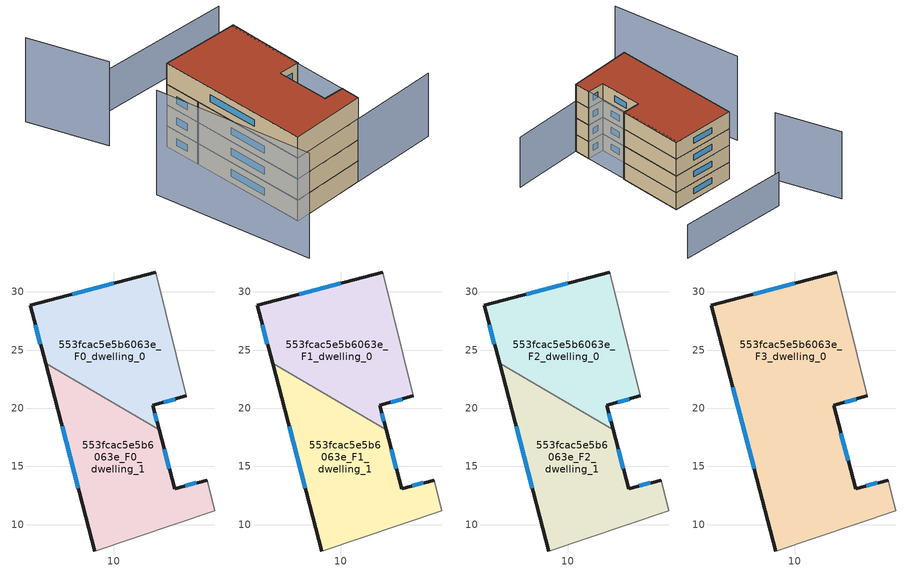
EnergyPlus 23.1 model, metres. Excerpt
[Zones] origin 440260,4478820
553fcac5e5b6063e_F0_dwelling_0
 floor ground (EU_floor_Construction): 13.9,18.17 13.34,20.27 16.26,21.05 13.62,31.71 2.83,28.84 4.14,23.85 z0
 wall outside (EU_wall_Construction): 16.26,21.05 13.34,20.27 13.9,18.17 / 4.14,23.85 2.83,28.84 13.62,31.71 z0:3
 wall adiabatic (EU_wall_Construction): 13.62,31.71 16.26,21.05 z0:3
 wall to 553fcac5e5b6063e_F0_dwelling_1 (EU_wall_Construction): 13.9,18.17 4.14,23.85 z0:3
 window (EU_Window_Construction): 6.44,29.8 10.01,30.75 / 15.28,20.79 14.32,20.53 / 13.53,19.56 13.71,18.87 / 3.7,25.52 3.27,27.17 z1:2
553fcac5e5b6063e_F0_dwelling_1
 floor ground (EU_floor_Construction): 18.69,11.19 18.04,13.82 15.23,13.09 13.9,18.17 4.14,23.85 8.39,7.73 z0
 wall outside (EU_wall_Construction): 8.39,7.73 4.14,23.85 / 13.9,18.17 15.23,13.09 18.04,13.82 z0:3
 wall adiabatic (EU_wall_Construction): 18.04,13.82 18.69,11.19 8.39,7.73 z0:3
 window (EU_Window_Construction): 6.97,13.12 5.56,18.46 / 14.34,16.47 14.79,14.79 / 16.17,13.34 17.1,13.58 z1:2
553fcac5e5b6063e_F1_dwelling_0
 floor to 553fcac5e5b6063e_F0_dwelling_0 (EU_floor_Construction): 13.9,18.17 13.34,20.27 16.26,21.05 13.62,31.71 2.83,28.84 4.14,23.85 z3
 wall outside (EU_wall_Construction): 16.26,21.05 13.34,20.27 13.9,18.17 / 4.14,23.85 2.83,28.84 13.62,31.71 z3:6
 wall adiabatic (EU_wall_Construction): 13.62,31.71 16.26,21.05 z3:6
 wall to 553fcac5e5b6063e_F1_dwelling_1 (EU_wall_Construction): 13.9,18.17 4.14,23.85 z3:6
 window (EU_Window_Construction): 6.44,29.8 10.01,30.75 / 15.28,20.79 14.32,20.53 / 13.53,19.56 13.71,18.87 / 3.7,25.52 3.27,27.17 z4:5
553fcac5e5b6063e_F1_dwelling_1
 floor to 553fcac5e5b6063e_F0_dwelling_1 (EU_floor_Construction): 18.69,11.19 18.04,13.82 15.23,13.09 13.9,18.17 4.14,23.85 8.39,7.73 z3
 wall outside (EU_wall_Construction): 8.39,7.73 4.14,23.85 / 13.9,18.17 15.23,13.09 18.04,13.82 z3:6
 wall adiabatic (EU_wall_Construction): 18.04,13.82 18.69,11.19 8.39,7.73 z3:6
 window (EU_Window_Construction): 6.97,13.12 5.56,18.46 / 14.34,16.47 14.79,14.79 / 16.17,13.34 17.1,13.58 z4:5
553fcac5e5b6063e_F2_dwelling_0
 floor to 553fcac5e5b6063e_F1_dwelling_0 (EU_floor_Construction): 13.9,18.17 13.34,20.27 16.26,21.05 13.62,31.71 2.83,28.84 4.14,23.85 z6
 wall outside (EU_wall_Construction): 16.26,21.05 13.34,20.27 13.9,18.17 / 4.14,23.85 2.83,28.84 13.62,31.71 z6:9
 wall adiabatic (EU_wall_Construction): 13.62,31.71 16.26,21.05 z6:9
 wall to 553fcac5e5b6063e_F2_dwelling_1 (EU_wall_Construction): 13.9,18.17 4.14,23.85 z6:9
 window (EU_Window_Construction): 6.44,29.8 10.01,30.75 / 15.28,20.79 14.32,20.53 / 13.53,19.56 13.71,18.87 / 3.7,25.52 3.27,27.17 z7:8
553fcac5e5b6063e_F2_dwelling_1
 floor to 553fcac5e5b6063e_F1_dwelling_1 (EU_floor_Construction): 18.69,11.19 18.04,13.82 15.23,13.09 13.9,18.17 4.14,23.85 8.39,7.73 z6
 wall outside (EU_wall_Construction): 8.39,7.73 4.14,23.85 / 13.9,18.17 15.23,13.09 18.04,13.82 z6:9
 wall adiabatic (EU_wall_Construction): 18.04,13.82 18.69,11.19 8.39,7.73 z6:9
 window (EU_Window_Construction): 6.97,13.12 5.56,18.46 / 14.34,16.47 14.79,14.79 / 16.17,13.34 17.1,13.58 z7:8
553fcac5e5b6063e_F3_dwelling_0
 floor to 553fcac5e5b6063e_F2_dwelling_0 (EU_floor_Construction): 13.9,18.17 13.34,20.27 16.26,21.05 13.62,31.71 2.83,28.84 4.14,23.85 z9
 floor to 553fcac5e5b6063e_F2_dwelling_1 (EU_floor_Construction): 18.69,11.19 18.04,13.82 15.23,13.09 13.9,18.17 4.14,23.85 8.39,7.73 z9
 wall outside (EU_wall_Construction): 8.39,7.73 2.83,28.84 13.62,31.71 / 16.26,21.05 13.34,20.27 15.23,13.09 18.04,13.82 z9:12
 wall adiabatic (EU_wall_Construction): 18.04,13.82 18.69,11.19 8.39,7.73 / 13.62,31.71 16.26,21.05 z9:12
 window (EU_Window_Construction): 6.53,14.79 4.69,21.78 / 6.44,29.8 10.01,30.75 / 15.28,20.79 14.32,20.53 / 13.97,17.87 14.6,15.49 / 16.17,13.34 17.1,13.58 z10:11
 roof outside (EU_roof_Construction): 13.62,31.71 16.26,21.05 13.34,20.27 15.23,13.09 18.04,13.82 18.69,11.19 8.39,7.73 2.83,28.84 z12
shading: 6.7,7.21 30.53,15.11 z0:9; -3.22,20.82 5.64,0.47 z0:15; -8.82,41.74 -2.89,32.48 / 18.69,11.19 13.35,31.64 z0:12; 18.53,43.37 0.14,38.53 z0:6
[Building]
EU S2 Campaign: North Axis=0; Terrain=City; Solar Distribution=FullExterior
[Site:Location]
Madrid: Latitude=40.5; Longitude=-3.5; Time Zone=1; Elevation=609
[SizingPeriod:WeatherFileDays]
AnnualSizingPeriod: Begin Month=1; Begin Day of Month=1; End Month=12; End Day of Month=31; Day of Week for Start Day=Monday; Use Weather File Daylight Saving Period=No; Use Weather File Rain and Snow Indicators=No
[MATERIAL]
EU_InternalMass_Material: Roughness=MediumRough; Thickness=0.1; Conductivity=1; Density=1800; Specific Heat=900; Thermal Absorptance=0.9; Solar Absorptance=0.7; Visible Absorptance=0.7
[MATERIAL:NOMASS] Roughness=MediumRough; Thermal Absorptance=0.9; Solar Absorptance=0.7; Visible Absorptance=0.7
Name | Thermal Resistance
EU_wall_NoMass | 0.459673
EU_roof_NoMass | 0.495815
EU_floor_NoMass | 0.788942
[WINDOWMATERIAL:SIMPLEGLAZINGSYSTEM]
EU_Window_SimpleGlazing: UFactor=4.26103; Solar Heat Gain Coefficient=0.85; Visible Transmittance=0.85
[CONSTRUCTION]
EU_wall_Construction: EU_wall_NoMass
EU_roof_Construction: EU_roof_NoMass
EU_floor_Construction: EU_floor_NoMass
EU_InternalMass_Construction: EU_InternalMass_Material
EU_Window_Construction: EU_Window_SimpleGlazing
[ZONE] Type=1; Multiplier=1; Ceiling Height=autocalculate; Floor Area=autocalculate; Part of Total Floor Area=Yes
Name | Volume
553fcac5e5b6063e_F0_dwelling_0 | 321.559
553fcac5e5b6063e_F1_dwelling_0; 553fcac5e5b6063e_F2_dwelling_0 | 321.558
553fcac5e5b6063e_F3_dwelling_0 | 643.11
553fcac5e5b6063e_F0_dwelling_1 | 321.551
553fcac5e5b6063e_F1_dwelling_1; 553fcac5e5b6063e_F2_dwelling_1 | 321.552
[INTERNALMASS] Construction=EU_InternalMass_Construction
Name | Zone or ZoneList | Surface Area
553fcac5e5b6063e_F0_dwelling_0_EU_InternalMass | 553fcac5e5b6063e_F0_dwelling_0 | 107.186
553fcac5e5b6063e_F0_dwelling_1_EU_InternalMass | 553fcac5e5b6063e_F0_dwelling_1 | 107.184
553fcac5e5b6063e_F1_dwelling_0_EU_InternalMass | 553fcac5e5b6063e_F1_dwelling_0 | 107.186
553fcac5e5b6063e_F1_dwelling_1_EU_InternalMass | 553fcac5e5b6063e_F1_dwelling_1 | 107.184
553fcac5e5b6063e_F2_dwelling_0_EU_InternalMass | 553fcac5e5b6063e_F2_dwelling_0 | 107.186
553fcac5e5b6063e_F2_dwelling_1_EU_InternalMass | 553fcac5e5b6063e_F2_dwelling_1 | 107.184
553fcac5e5b6063e_F3_dwelling_0_EU_InternalMass | 553fcac5e5b6063e_F3_dwelling_0 | 214.376
[OTHEREQUIPMENT] Fuel Type=Electricity; Design Level Calculation Method=Watts/Area; Power per Zone Floor Area=1; Fraction Latent=0; Fraction Radiant=0; Fraction Lost=0; Carbon Dioxide Generation Rate=0; EndUse Subcategory=EU_Step8_InternalGains
Name | Zone or ZoneList or Space or SpaceList | Schedule
EU_Step8_InternalGain_553fcac5e5b6063e_F0_dwelling_0_f000 | 553fcac5e5b6063e_F0_dwelling_0 | EU_Step8_GainSchedule_553fcac5e5b6063e_F0_dwelling_0_f000
EU_Step8_InternalGain_553fcac5e5b6063e_F0_dwelling_1_f000 | 553fcac5e5b6063e_F0_dwelling_1 | EU_Step8_GainSchedule_553fcac5e5b6063e_F0_dwelling_1_f000
EU_Step8_InternalGain_553fcac5e5b6063e_F1_dwelling_0_f000 | 553fcac5e5b6063e_F1_dwelling_0 | EU_Step8_GainSchedule_553fcac5e5b6063e_F1_dwelling_0_f000
EU_Step8_InternalGain_553fcac5e5b6063e_F1_dwelling_1_f000 | 553fcac5e5b6063e_F1_dwelling_1 | EU_Step8_GainSchedule_553fcac5e5b6063e_F1_dwelling_1_f000
EU_Step8_InternalGain_553fcac5e5b6063e_F2_dwelling_0_f000 | 553fcac5e5b6063e_F2_dwelling_0 | EU_Step8_GainSchedule_553fcac5e5b6063e_F2_dwelling_0_f000
EU_Step8_InternalGain_553fcac5e5b6063e_F2_dwelling_1_f000 | 553fcac5e5b6063e_F2_dwelling_1 | EU_Step8_GainSchedule_553fcac5e5b6063e_F2_dwelling_1_f000
EU_Step8_InternalGain_553fcac5e5b6063e_F3_dwelling_0_f000 | 553fcac5e5b6063e_F3_dwelling_0 | EU_Step8_GainSchedule_553fcac5e5b6063e_F3_dwelling_0_f000
[ZONEVENTILATION:DESIGNFLOWRATE] Schedule=EU_AlwaysOn; Design Flow Rate Calculation Method=AirChanges/Hour; Air Changes per Hour=0.719161; Ventilation Type=Natural; Fan Pressure Rise=0; Fan Total Efficiency=1; Constant Term Coefficient=1; Temperature Term Coefficient=0; Velocity Term Coefficient=0; Velocity Squared Term Coefficient=0; Minimum Indoor Temperature=-100; Maximum Indoor Temperature=100; Delta Temperature=-100; Minimum Outdoor Temperature=-100; Maximum Outdoor Temperature=100; Maximum Wind Speed=40
Name | Zone or ZoneList or Space or SpaceList
EU_ConstantAir_553fcac5e5b6063e_F0_dwelling_0 | 553fcac5e5b6063e_F0_dwelling_0
EU_ConstantAir_553fcac5e5b6063e_F0_dwelling_1 | 553fcac5e5b6063e_F0_dwelling_1
EU_ConstantAir_553fcac5e5b6063e_F1_dwelling_0 | 553fcac5e5b6063e_F1_dwelling_0
EU_ConstantAir_553fcac5e5b6063e_F1_dwelling_1 | 553fcac5e5b6063e_F1_dwelling_1
EU_ConstantAir_553fcac5e5b6063e_F2_dwelling_0 | 553fcac5e5b6063e_F2_dwelling_0
EU_ConstantAir_553fcac5e5b6063e_F2_dwelling_1 | 553fcac5e5b6063e_F2_dwelling_1
EU_ConstantAir_553fcac5e5b6063e_F3_dwelling_0 | 553fcac5e5b6063e_F3_dwelling_0
[HVACTEMPLATE:THERMOSTAT] Constant Heating Setpoint=20; Constant Cooling Setpoint=50
EU_HeatOnly_553fcac5e5b6063e_F0_dwelling_0; EU_HeatOnly_553fcac5e5b6063e_F0_dwelling_1; EU_HeatOnly_553fcac5e5b6063e_F1_dwelling_0; EU_HeatOnly_553fcac5e5b6063e_F1_dwelling_1; EU_HeatOnly_553fcac5e5b6063e_F2_dwelling_0; EU_HeatOnly_553fcac5e5b6063e_F2_dwelling_1; EU_HeatOnly_553fcac5e5b6063e_F3_dwelling_0
[HVACTEMPLATE:ZONE:IDEALLOADSAIRSYSTEM] System Availability Schedule=EU_AlwaysOn; Maximum Heating Supply Air Temperature=50; Minimum Cooling Supply Air Temperature=13; Maximum Heating Supply Air Humidity Ratio=0.0156; Minimum Cooling Supply Air Humidity Ratio=0.0077; Heating Limit=NoLimit; Cooling Limit=NoLimit; Heating Availability Schedule=EU_AlwaysOn; Cooling Availability Schedule=EU_CoolingOff; Dehumidification Control Type=ConstantSensibleHeatRatio; Cooling Sensible Heat Ratio=0.7; Dehumidification Setpoint=60; Humidification Control Type=None; Humidification Setpoint=30; Outdoor Air Method=None; Outdoor Air Flow Rate per Person=0.00944; Outdoor Air Flow Rate per Zone Floor Area=0; Outdoor Air Flow Rate per Zone=0; Demand Controlled Ventilation Type=None; Outdoor Air Economizer Type=NoEconomizer; Heat Recovery Type=None; Sensible Heat Recovery Effectiveness=0.7; Latent Heat Recovery Effectiveness=0.65
Name | Template Thermostat
553fcac5e5b6063e_F0_dwelling_0 | EU_HeatOnly_553fcac5e5b6063e_F0_dwelling_0
553fcac5e5b6063e_F0_dwelling_1 | EU_HeatOnly_553fcac5e5b6063e_F0_dwelling_1
553fcac5e5b6063e_F1_dwelling_0 | EU_HeatOnly_553fcac5e5b6063e_F1_dwelling_0
553fcac5e5b6063e_F1_dwelling_1 | EU_HeatOnly_553fcac5e5b6063e_F1_dwelling_1
553fcac5e5b6063e_F2_dwelling_0 | EU_HeatOnly_553fcac5e5b6063e_F2_dwelling_0
553fcac5e5b6063e_F2_dwelling_1 | EU_HeatOnly_553fcac5e5b6063e_F2_dwelling_1
553fcac5e5b6063e_F3_dwelling_0 | EU_HeatOnly_553fcac5e5b6063e_F3_dwelling_0
[SIZING:ZONE] Zone Cooling Design Supply Air Temperature Input Method=SupplyAirTemperature; Zone Cooling Design Supply Air Temperature=13; Zone Heating Design Supply Air Temperature Input Method=SupplyAirTemperature; Zone Heating Design Supply Air Temperature=50; Zone Cooling Design Supply Air Humidity Ratio=0.008; Zone Heating Design Supply Air Humidity Ratio=0.008; Cooling Design Air Flow Method=DesignDay; Cooling Design Air Flow Rate=0; Cooling Minimum Air Flow per Zone Floor Area=0.000762; Cooling Minimum Air Flow=0; Cooling Minimum Air Flow Fraction=0.2; Heating Design Air Flow Method=DesignDay; Heating Design Air Flow Rate=0; Heating Maximum Air Flow per Zone Floor Area=0.002032; Heating Maximum Air Flow=0.141576; Heating Maximum Air Flow Fraction=0.3; Account for Dedicated Outdoor Air System=No; Dedicated Outdoor Air System Control Strategy=NeutralSupplyAir; Dedicated Outdoor Air Low Setpoint Temperature for Design=autosize; Dedicated Outdoor Air High Setpoint Temperature for Design=autosize; Zone Load Sizing Method=Sensible Load Only No Latent Load; Zone Latent Cooling Design Supply Air Humidity Ratio Input Method=HumidityRatioDifference; Zone Cooling Design Supply Air Humidity Ratio Difference=0.005; Zone Latent Heating Design Supply Air Humidity Ratio Input Method=HumidityRatioDifference; Zone Humidification Design Supply Air Humidity Ratio Difference=0.005
553fcac5e5b6063e_F0_dwelling_0; 553fcac5e5b6063e_F0_dwelling_1; 553fcac5e5b6063e_F1_dwelling_0; 553fcac5e5b6063e_F1_dwelling_1; 553fcac5e5b6063e_F2_dwelling_0; 553fcac5e5b6063e_F2_dwelling_1; 553fcac5e5b6063e_F3_dwelling_0
[SCHEDULE:CONSTANT]
Name | Hourly Value
EU_AlwaysOn | 1
EU_CoolingOff | 0
[SCHEDULE:FILE] Column Number=1; Rows to Skip at Top=0; Number of Hours of Data=8760; Column Separator=Comma; Interpolate to Timestep=No; Minutes per Item=60; Adjust Schedule for Daylight Savings=Yes
Name | File
EU_Step8_GainSchedule_553fcac5e5b6063e_F0_dwelling_0_f000 | ../../schedules/553fcac5e5b6063e/553fcac5e5b6063e_F0_dwelling_0_f000_gain.csv
EU_Step8_GainSchedule_553fcac5e5b6063e_F0_dwelling_1_f000 | ../../schedules/553fcac5e5b6063e/553fcac5e5b6063e_F0_dwelling_1_f000_gain.csv
EU_Step8_GainSchedule_553fcac5e5b6063e_F1_dwelling_0_f000 | ../../schedules/553fcac5e5b6063e/553fcac5e5b6063e_F1_dwelling_0_f000_gain.csv
EU_Step8_GainSchedule_553fcac5e5b6063e_F1_dwelling_1_f000 | ../../schedules/553fcac5e5b6063e/553fcac5e5b6063e_F1_dwelling_1_f000_gain.csv
EU_Step8_GainSchedule_553fcac5e5b6063e_F2_dwelling_0_f000 | ../../schedules/553fcac5e5b6063e/553fcac5e5b6063e_F2_dwelling_0_f000_gain.csv
EU_Step8_GainSchedule_553fcac5e5b6063e_F2_dwelling_1_f000 | ../../schedules/553fcac5e5b6063e/553fcac5e5b6063e_F2_dwelling_1_f000_gain.csv
EU_Step8_GainSchedule_553fcac5e5b6063e_F3_dwelling_0_f000 | ../../schedules/553fcac5e5b6063e/553fcac5e5b6063e_F3_dwelling_0_f000_gain.csv
